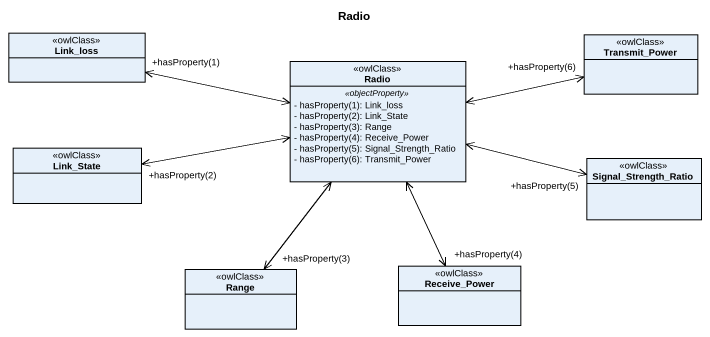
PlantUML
@startuml
title Radio
hide circle
hide empty members
skinparam classAttributeIconSize 0
class Link_loss <<owlClass>>
class Transmit_Power <<owlClass>>
class Radio <<owlClass>> {
  .. <<objectProperty>> ..
  {field} - hasProperty(1): Link_loss
  {field} - hasProperty(2): Link_State
  {field} - hasProperty(3): Range
  {field} - hasProperty(4): Receive_Power
  {field} - hasProperty(5): Signal_Strength_Ratio
  {field} - hasProperty(6): Transmit_Power
}
class Link_State <<owlClass>>
class Signal_Strength_Ratio <<owlClass>>
class Range <<owlClass>>
class Receive_Power <<owlClass>>
Radio <-left-> "+hasProperty(1)" Link_loss
Radio <-right-> "+hasProperty(6)" Transmit_Power
Radio <-left-> "+hasProperty(2)" Link_State
Radio <-right-> "+hasProperty(5)" Signal_Strength_Ratio
Radio <--> "+hasProperty(3)" Range
Radio <--> "+hasProperty(4)" Receive_Power
@enduml
